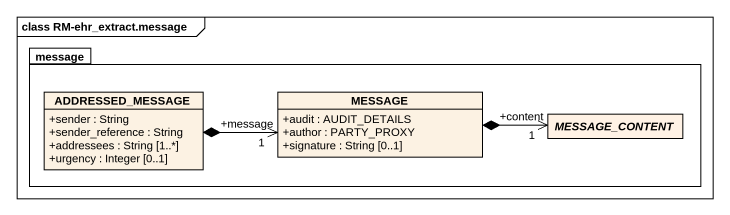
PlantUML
@startuml
mainframe class RM-ehr_extract.message
hide circle
hide empty members
skinparam classAttributeIconSize 0
package message {
  class ADDRESSED_MESSAGE {
    +sender : String
    +sender_reference : String
    +addressees : String [1..*]
    +urgency : Integer [0..1]
  }
  class MESSAGE {
    +audit : AUDIT_DETAILS
    +author : PARTY_PROXY
    +signature : String [0..1]
  }
  abstract class MESSAGE_CONTENT #FFF2E5
}
ADDRESSED_MESSAGE *-right-> "+message\n1" MESSAGE
MESSAGE_CONTENT "+content\n1" <-left-* MESSAGE
@enduml
